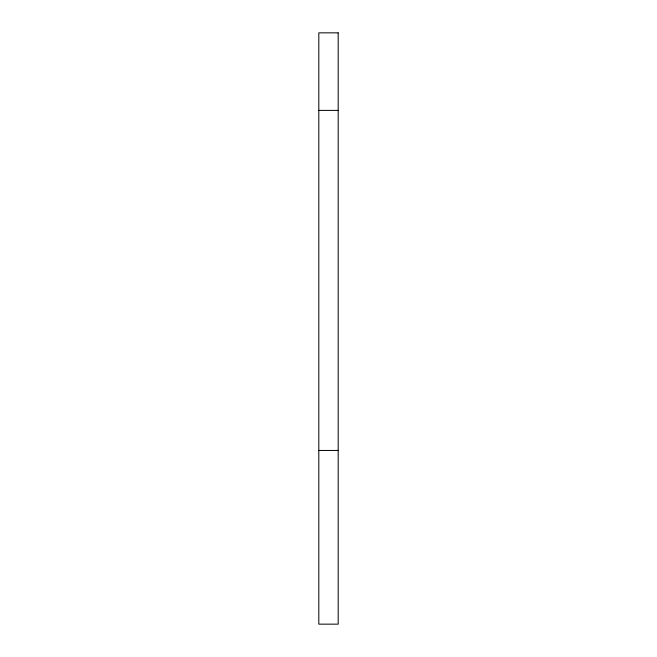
<?xml version="1.0" encoding="UTF-8"?>
<svg xmlns="http://www.w3.org/2000/svg" width="657" height="657" viewBox="0 0 657 657"><rect width="100%" height="100%" fill="white"/><g stroke="black" fill="none" stroke-linecap="round" stroke-linejoin="round"><path stroke-width="0.99" d="M318.809 110.401L338.191 110.401M318.809 450.447L338.191 450.447M338.191 32.85L318.809 32.85L318.809 624.15L338.191 624.15L338.191 32.85"/></g></svg>
